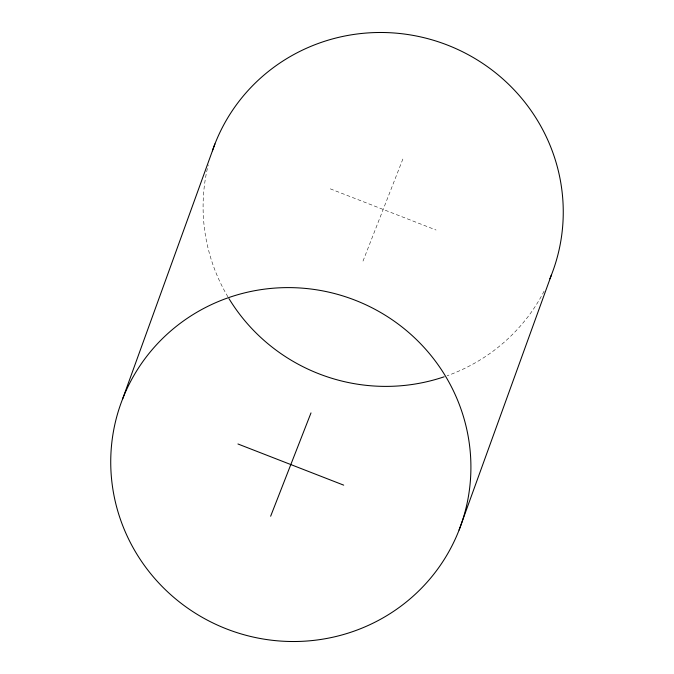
<?xml version="1.0" encoding="UTF-8"?>
<svg xmlns="http://www.w3.org/2000/svg" width="674" height="674" viewBox="0 0 674 674"><rect width="100%" height="100%" fill="white"/><g stroke="black" fill="none" stroke-linecap="round" stroke-linejoin="round"><path stroke-width="0.51" stroke-dasharray="3.37 2.53" d="M363 261.099L403.355 157.775M330.302 188.855L436.053 230.019M544.103 291.168A180.556 176.478 19.9 0 1 447.123 375.763M227.922 296.855A180.556 176.478 19.9 0 1 208.232 164.936"/><path stroke-width="1.01" d="M122.567 399.067L214.922 143.941M459.078 530.059A180.556 176.478 19.9 0 0 262.296 289.449A180.556 176.478 19.9 0 0 151.094 574.181A180.556 176.478 19.9 0 0 459.078 530.059L551.433 274.933M270.645 516.225L311 412.901M237.947 443.981L343.698 485.145M212.411 150.799A180.556 176.478 19.9 0 1 445.876 44.476A180.556 176.478 19.9 0 1 549.866 278.792M444.166 376.791A180.556 176.478 19.9 0 1 228.992 298.649"/></g></svg>
